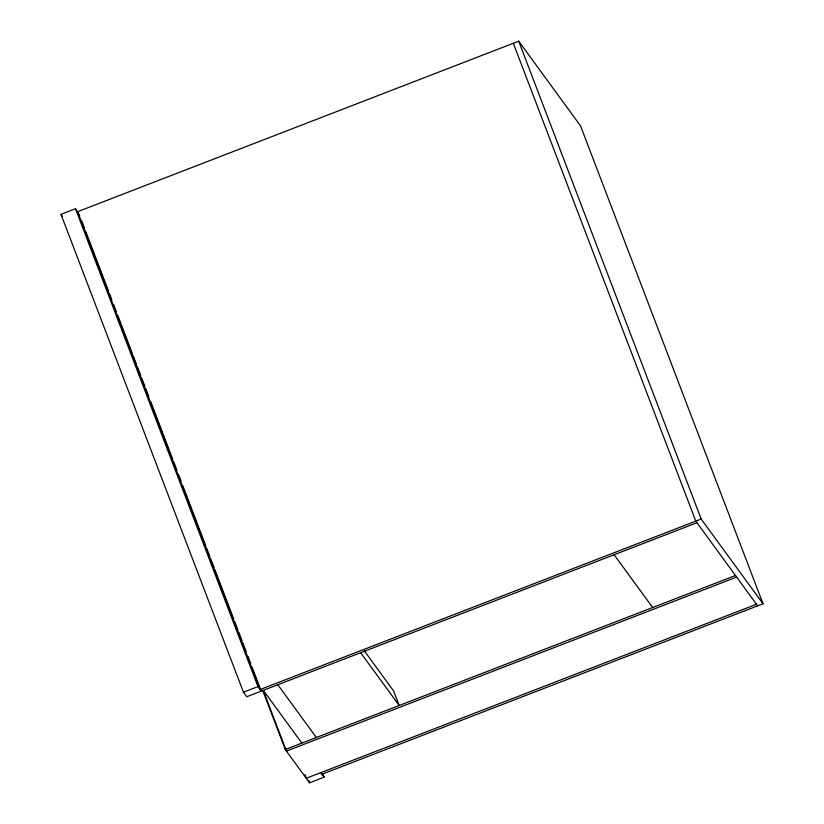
<?xml version="1.0" encoding="UTF-8"?>
<svg xmlns="http://www.w3.org/2000/svg" width="824" height="824" viewBox="0 0 824 824"><rect width="100%" height="100%" fill="white"/><g stroke="black" fill="none" stroke-linecap="round" stroke-linejoin="round"><path stroke-width="1.24" d="M696.97 522.725L246.757 696.733L243.451 692.201L60.976 214.343L75.468 208.74L79.691 215.672M763.024 603.765L580.549 125.907L518.718 41.2L77.621 211.686L260.096 689.544L701.193 519.058L763.024 603.765L321.927 774.251M243.451 692.201L257.953 686.598L261.26 691.13M262.815 690.677L285.279 749.51L735.482 575.502M736.646 577.088L286.433 751.086L264.432 693.458M756.484 604.26L306.281 778.268L304.901 774.663M285.279 749.51L309.587 782.8L324.079 777.197L322.699 773.592M757.637 605.846L695.806 521.139L513.331 43.281M614.127 554.748L652.649 607.515M60.976 214.343L62.294 216.156M364.218 650.713L393.676 691.068L399.177 705.488L360.654 652.711M277.822 684.723L316.344 737.501M263.33 690.327L301.852 743.104M320.773 772.665L324.079 777.197M518.718 41.2L701.193 519.058M308.67 780.4L309.587 782.8M81.525 220.472L84.275 227.682M85.655 231.276L108.583 291.315M109.499 293.715L111.786 299.72M113.619 304.519L116.369 311.719M117.75 315.324L132.417 353.743M133.333 356.143L136.547 364.548M137.464 366.958L140.677 375.363M141.594 377.763L144.797 386.168M145.714 388.567L148.928 396.972M150.761 401.772L172.772 459.401M173.689 461.801L176.892 470.205M178.726 475.015L181.023 481.02M182.856 485.82L205.773 545.849M206.7 548.248L209.904 556.653M210.82 559.063L214.034 567.458M214.951 569.868L233.748 619.092M234.665 621.492L237.868 629.896M238.785 632.296L241.999 640.701M242.915 643.101L246.129 651.506M247.962 656.316L250.712 663.516M252.082 667.121L260.796 689.925M75.468 208.74L257.953 686.598"/></g></svg>
